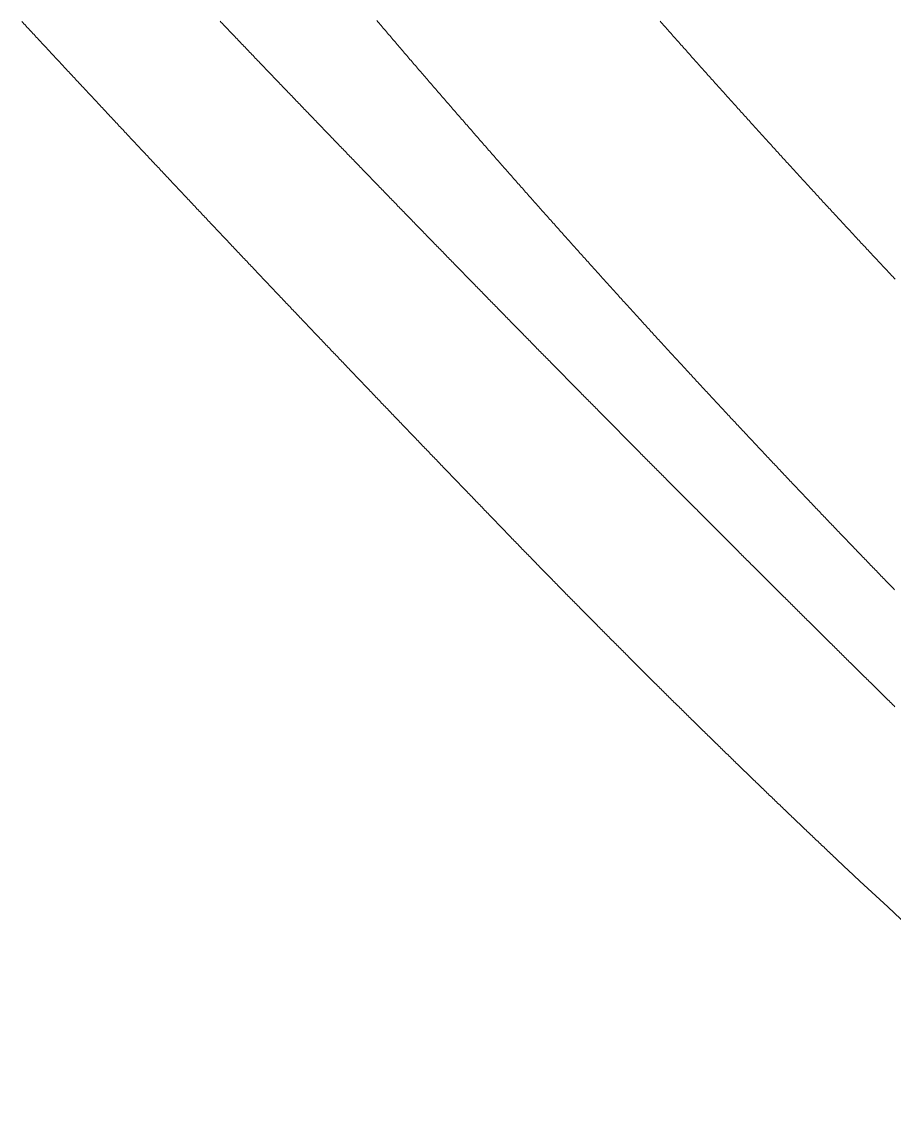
# Model space of a CAD drawing. Extents: x 174934 to 192674, y 648863 to 672607.
# Drawn here: x 180377.7 to 180430.8, y 660767.1 to 660833.1 of the extents above; entities that cross this region are included whole.
import ezdxf

# ---------------------------------------------------------------- set-up
doc = ezdxf.new("R2010")
doc.units = 0
doc.layers.add('pbitul', color=14, linetype='Continuous', lineweight=0)
doc.layers.add('pgesher', color=7, linetype='Continuous', lineweight=0)

msp = doc.modelspace()

# ---------------------------------------------------------------- linework, layer by layer
at = {"layer": 'pbitul', "flags": 128}
for points in [[(180443.247, 660767.095), (180430.382, 660779.285), (180428.691, 660780.844), (180428.618, 660780.913), (180428.545, 660780.981), (180428.472, 660781.05), (180428.4, 660781.118), (180428.327, 660781.187), (180428.254, 660781.256), (180428.181, 660781.324), (180428.108, 660781.393), (180428.036, 660781.461), (180427.963, 660781.53), (180427.89, 660781.599), (180427.818, 660781.667), (180427.745, 660781.736), (180427.672, 660781.805), (180427.599, 660781.873), (180427.527, 660781.942), (180427.454, 660782.011), (180427.381, 660782.079), (180427.309, 660782.148), (180427.236, 660782.217), (180427.164, 660782.286), (180427.091, 660782.354), (180427.018, 660782.423), (180426.946, 660782.492), (180426.873, 660782.561), (180426.801, 660782.63), (180426.728, 660782.698), (180426.656, 660782.767), (180426.583, 660782.836), (180426.511, 660782.905), (180426.438, 660782.974), (180426.366, 660783.043), (180426.293, 660783.112), (180426.221, 660783.18), (180426.148, 660783.249), (180426.076, 660783.318), (180426.003, 660783.387), (180425.931, 660783.456), (180425.858, 660783.525), (180425.786, 660783.594), (180425.714, 660783.663), (180425.641, 660783.732), (180425.569, 660783.801), (180425.496, 660783.87), (180425.424, 660783.939), (180425.352, 660784.008), (180425.279, 660784.077), (180425.207, 660784.146), (180425.135, 660784.215), (180425.062, 660784.284), (180424.99, 660784.353), (180424.918, 660784.423), (180424.846, 660784.492), (180424.773, 660784.561), (180424.701, 660784.63), (180424.629, 660784.699), (180424.557, 660784.768), (180424.484, 660784.837), (180424.412, 660784.907), (180424.34, 660784.976), (180424.268, 660785.045), (180424.196, 660785.114), (180424.123, 660785.183), (180424.051, 660785.253), (180423.979, 660785.322), (180423.907, 660785.391), (180423.835, 660785.46), (180423.763, 660785.53), (180423.691, 660785.599), (180423.619, 660785.668), (180423.547, 660785.738), (180423.474, 660785.807), (180423.402, 660785.876), (180423.33, 660785.946), (180423.258, 660786.015), (180423.186, 660786.084), (180423.114, 660786.154), (180423.042, 660786.223), (180422.97, 660786.293), (180422.898, 660786.362), (180422.826, 660786.432), (180422.754, 660786.501), (180422.683, 660786.57), (180422.611, 660786.64), (180422.539, 660786.709), (180422.467, 660786.779), (180422.395, 660786.848), (180422.323, 660786.918), (180422.251, 660786.987), (180422.179, 660787.057), (180422.107, 660787.126), (180422.036, 660787.196), (180421.964, 660787.266), (180421.892, 660787.335), (180421.82, 660787.405), (180421.748, 660787.474), (180421.676, 660787.544), (180421.605, 660787.614), (180421.533, 660787.683), (180421.461, 660787.753), (180421.389, 660787.823), (180421.318, 660787.892), (180421.246, 660787.962), (180421.174, 660788.032), (180421.103, 660788.101), (180421.031, 660788.171), (180420.959, 660788.241), (180420.887, 660788.31), (180420.816, 660788.38), (180420.744, 660788.45), (180420.673, 660788.52), (180420.601, 660788.59), (180420.529, 660788.659), (180420.458, 660788.729), (180420.386, 660788.799), (180420.314, 660788.869), (180420.243, 660788.939), (180420.171, 660789.008), (180420.1, 660789.078), (180420.028, 660789.148), (180419.957, 660789.218), (180419.885, 660789.288), (180419.814, 660789.358), (180419.742, 660789.428), (180419.671, 660789.498), (180419.599, 660789.568), (180419.528, 660789.638), (180419.456, 660789.708), (180419.385, 660789.778), (180419.313, 660789.848), (180419.242, 660789.918), (180419.171, 660789.988), (180419.099, 660790.058), (180419.028, 660790.128), (180418.956, 660790.198), (180418.885, 660790.268), (180418.814, 660790.338), (180418.742, 660790.408), (180418.671, 660790.478), (180418.6, 660790.548), (180418.528, 660790.618), (180418.457, 660790.688), (180418.386, 660790.758), (180418.315, 660790.829), (180418.243, 660790.899), (180418.172, 660790.969), (180418.101, 660791.039), (180418.03, 660791.109), (180417.958, 660791.179), (180417.887, 660791.25), (180417.816, 660791.32), (180417.745, 660791.39), (180417.674, 660791.46), (180417.602, 660791.531), (180417.531, 660791.601), (180417.46, 660791.671), (180417.389, 660791.741), (180417.318, 660791.812), (180417.247, 660791.882), (180417.176, 660791.952), (180417.105, 660792.023), (180417.034, 660792.093), (180416.962, 660792.163), (180416.891, 660792.234), (180416.82, 660792.304), (180416.749, 660792.374), (180416.678, 660792.445), (180416.607, 660792.515), (180416.536, 660792.586), (180416.465, 660792.656), (180416.394, 660792.727), (180416.323, 660792.797), (180416.252, 660792.867), (180416.181, 660792.938), (180416.111, 660793.008), (180416.04, 660793.079), (180415.969, 660793.149), (180415.898, 660793.22), (180415.827, 660793.291), (180415.756, 660793.361), (180415.685, 660793.432), (180415.614, 660793.502), (180415.543, 660793.573), (180415.473, 660793.643), (180415.402, 660793.714), (180415.331, 660793.785), (180415.26, 660793.855), (180415.189, 660793.926), (180415.119, 660793.996), (180415.048, 660794.067), (180414.977, 660794.138), (180414.906, 660794.208), (180414.836, 660794.279), (180414.765, 660794.35), (180414.694, 660794.421), (180414.624, 660794.491), (180414.553, 660794.562), (180414.482, 660794.633), (180414.411, 660794.703), (180414.341, 660794.774), (180414.27, 660794.845), (180414.2, 660794.916), (180414.129, 660794.987), (180414.058, 660795.057), (180413.988, 660795.128), (180413.917, 660795.199), (180413.847, 660795.27), (180413.776, 660795.341), (180413.705, 660795.412), (180413.635, 660795.483), (180413.564, 660795.553), (180413.494, 660795.624), (180413.423, 660795.695), (180413.353, 660795.766), (180413.282, 660795.837), (180413.212, 660795.908), (180413.141, 660795.979), (180413.071, 660796.05), (180413, 660796.121), (180412.93, 660796.192), (180412.86, 660796.263), (180412.789, 660796.334), (180412.719, 660796.405), (180412.648, 660796.476), (180412.578, 660796.547), (180412.508, 660796.618), (180412.437, 660796.689), (180412.367, 660796.76), (180412.297, 660796.831), (180412.226, 660796.902), (180412.156, 660796.973), (180412.086, 660797.045), (180412.015, 660797.116), (180411.945, 660797.187), (180411.875, 660797.258), (180411.805, 660797.329), (180411.734, 660797.4), (180411.664, 660797.472), (180411.594, 660797.543), (180411.524, 660797.614), (180411.454, 660797.685), (180411.383, 660797.756), (180411.313, 660797.828), (180411.243, 660797.899), (180411.173, 660797.97), (180411.103, 660798.041), (180411.033, 660798.113), (180410.962, 660798.184), (180410.892, 660798.255), (180410.822, 660798.327), (180410.752, 660798.398), (180410.682, 660798.469), (180410.612, 660798.541), (180410.542, 660798.612), (180410.472, 660798.683), (180410.402, 660798.755), (180410.332, 660798.826), (180410.262, 660798.898), (180410.192, 660798.969), (180410.122, 660799.04), (180410.052, 660799.112), (180409.982, 660799.183), (180409.912, 660799.255), (180409.842, 660799.326), (180409.772, 660799.398), (180409.702, 660799.469), (180409.632, 660799.541), (180409.562, 660799.612), (180409.493, 660799.684), (180409.423, 660799.755), (180409.353, 660799.827), (180409.283, 660799.898), (180409.213, 660799.97), (180409.143, 660800.042), (180409.073, 660800.113), (180409.004, 660800.185), (180408.934, 660800.256), (180408.864, 660800.328), (180408.794, 660800.4), (180408.725, 660800.471), (180408.655, 660800.543), (180408.585, 660800.615), (180408.515, 660800.686), (180408.446, 660800.758), (180408.376, 660800.83), (180408.306, 660800.901), (180408.237, 660800.973), (180408.167, 660801.045), (180408.097, 660801.117), (180408.028, 660801.188), (180407.958, 660801.26), (180407.888, 660801.332), (180407.819, 660801.404), (180407.749, 660801.476), (180407.679, 660801.547), (180407.61, 660801.619), (180407.54, 660801.691), (180407.471, 660801.763), (180407.401, 660801.835), (180407.332, 660801.907), (180407.262, 660801.978), (180407.193, 660802.05), (180407.123, 660802.122), (180407.054, 660802.194), (180406.984, 660802.266), (180406.915, 660802.338), (180406.845, 660802.41), (180406.776, 660802.482), (180406.706, 660802.554), (180406.637, 660802.626), (180406.568, 660802.698), (180406.498, 660802.77), (180406.429, 660802.842), (180406.359, 660802.914), (180406.29, 660802.986), (180406.221, 660803.058), (180406.151, 660803.13), (180406.082, 660803.202), (180406.013, 660803.274), (180405.943, 660803.346), (180405.874, 660803.418), (180405.805, 660803.49), (180405.735, 660803.563), (180405.717, 660803.582), (180405.717, 660803.582), (180405.647, 660803.654), (180405.578, 660803.726), (180405.508, 660803.798), (180405.439, 660803.87), (180405.369, 660803.942), (180405.3, 660804.014), (180405.23, 660804.086), (180405.161, 660804.158), (180405.091, 660804.23), (180405.022, 660804.302), (180404.952, 660804.374), (180404.883, 660804.445), (180404.814, 660804.517), (180404.744, 660804.589), (180404.675, 660804.661), (180404.605, 660804.733), (180404.536, 660804.805), (180404.466, 660804.877), (180404.397, 660804.949), (180404.328, 660805.021), (180404.258, 660805.093), (180404.189, 660805.165), (180404.119, 660805.237), (180404.05, 660805.309), (180403.981, 660805.381), (180403.911, 660805.453), (180403.842, 660805.525), (180403.772, 660805.597), (180403.703, 660805.669), (180403.634, 660805.741), (180403.564, 660805.813), (180403.495, 660805.885), (180403.426, 660805.957), (180403.356, 660806.029), (180403.287, 660806.101), (180403.218, 660806.174), (180403.148, 660806.246), (180403.079, 660806.318), (180403.009, 660806.39), (180402.94, 660806.462), (180402.871, 660806.534), (180402.801, 660806.606), (180402.732, 660806.678), (180402.663, 660806.75), (180402.594, 660806.822), (180402.524, 660806.894), (180402.455, 660806.966), (180402.386, 660807.038), (180402.316, 660807.11), (180402.247, 660807.182), (180402.178, 660807.255), (180402.108, 660807.327), (180402.039, 660807.399), (180401.97, 660807.471), (180401.9, 660807.543), (180401.831, 660807.615), (180401.762, 660807.687), (180401.693, 660807.759), (180401.623, 660807.831), (180401.554, 660807.904), (180401.485, 660807.976), (180401.416, 660808.048), (180401.346, 660808.12), (180401.277, 660808.192), (180401.208, 660808.264), (180401.139, 660808.336), (180401.069, 660808.408), (180401, 660808.481), (180400.931, 660808.553), (180400.862, 660808.625), (180400.792, 660808.697), (180400.723, 660808.769), (180400.654, 660808.841), (180400.585, 660808.914), (180400.515, 660808.986), (180400.446, 660809.058), (180400.377, 660809.13), (180400.308, 660809.202), (180400.239, 660809.274), (180400.169, 660809.347), (180400.1, 660809.419), (180400.031, 660809.491), (180399.962, 660809.563), (180399.893, 660809.635), (180399.823, 660809.708), (180399.754, 660809.78), (180399.685, 660809.852), (180399.616, 660809.924), (180399.547, 660809.997), (180399.478, 660810.069), (180399.408, 660810.141), (180399.339, 660810.213), (180399.27, 660810.285), (180399.201, 660810.358), (180399.132, 660810.43), (180399.063, 660810.502), (180398.994, 660810.574), (180398.924, 660810.647), (180398.855, 660810.719), (180398.786, 660810.791), (180398.717, 660810.863), (180398.648, 660810.936), (180398.579, 660811.008), (180398.51, 660811.08), (180398.441, 660811.152), (180398.371, 660811.225), (180398.302, 660811.297), (180398.233, 660811.369), (180398.164, 660811.442), (180398.095, 660811.514), (180398.026, 660811.586), (180397.957, 660811.658), (180397.888, 660811.731), (180397.819, 660811.803), (180397.75, 660811.875), (180397.681, 660811.948), (180397.611, 660812.02), (180397.542, 660812.092), (180397.473, 660812.165), (180397.404, 660812.237), (180397.335, 660812.309), (180397.266, 660812.382), (180397.197, 660812.454), (180397.128, 660812.526), (180397.059, 660812.599), (180396.99, 660812.671), (180396.921, 660812.743), (180396.852, 660812.816), (180396.783, 660812.888), (180396.714, 660812.96), (180396.645, 660813.033), (180396.576, 660813.105), (180396.507, 660813.178), (180396.438, 660813.25), (180396.369, 660813.322), (180396.3, 660813.395), (180396.231, 660813.467), (180396.162, 660813.539), (180396.093, 660813.612), (180396.024, 660813.684), (180395.955, 660813.757), (180395.886, 660813.829), (180395.817, 660813.901), (180395.748, 660813.974), (180395.679, 660814.046), (180395.61, 660814.119), (180395.541, 660814.191), (180395.472, 660814.263), (180395.403, 660814.336), (180395.334, 660814.408), (180395.265, 660814.481), (180395.196, 660814.553), (180395.127, 660814.626), (180395.058, 660814.698), (180394.989, 660814.77), (180394.921, 660814.843), (180394.852, 660814.915), (180394.783, 660814.988), (180394.714, 660815.06), (180394.645, 660815.133), (180394.576, 660815.205), (180394.507, 660815.278), (180394.438, 660815.35), (180394.369, 660815.423), (180394.3, 660815.495), (180394.231, 660815.568), (180394.162, 660815.64), (180394.094, 660815.713), (180394.025, 660815.785), (180393.956, 660815.858), (180393.887, 660815.93), (180393.818, 660816.003), (180393.749, 660816.075), (180393.68, 660816.148), (180393.611, 660816.22), (180393.543, 660816.293), (180393.474, 660816.365), (180393.405, 660816.438), (180393.336, 660816.51), (180393.267, 660816.583), (180393.198, 660816.655), (180393.13, 660816.728), (180393.061, 660816.8), (180392.992, 660816.873), (180392.923, 660816.945), (180392.854, 660817.018), (180392.785, 660817.09), (180392.717, 660817.163), (180392.648, 660817.236), (180392.579, 660817.308), (180392.51, 660817.381), (180392.441, 660817.453), (180392.373, 660817.526), (180392.304, 660817.598), (180392.235, 660817.671), (180392.166, 660817.744), (180392.097, 660817.816), (180392.029, 660817.889), (180391.96, 660817.961), (180391.891, 660818.034), (180391.822, 660818.107), (180391.753, 660818.179), (180391.685, 660818.252), (180391.616, 660818.324), (180391.547, 660818.397), (180391.478, 660818.47), (180391.41, 660818.542), (180391.341, 660818.615), (180391.272, 660818.687), (180391.203, 660818.76), (180391.135, 660818.833), (180391.066, 660818.905), (180390.997, 660818.978), (180390.929, 660819.051), (180390.86, 660819.123), (180390.791, 660819.196), (180390.722, 660819.269), (180390.654, 660819.341), (180390.585, 660819.414), (180390.516, 660819.486), (180390.448, 660819.559), (180390.379, 660819.632), (180390.31, 660819.705), (180390.241, 660819.777), (180390.173, 660819.85), (180390.104, 660819.923), (180390.035, 660819.995), (180389.967, 660820.068), (180389.898, 660820.141), (180389.829, 660820.213), (180389.761, 660820.286), (180389.692, 660820.359), (180389.623, 660820.431), (180389.555, 660820.504), (180389.486, 660820.577), (180389.417, 660820.65), (180389.349, 660820.722), (180389.28, 660820.795), (180389.212, 660820.868), (180389.143, 660820.94), (180389.074, 660821.013), (180389.006, 660821.086), (180388.937, 660821.159), (180388.868, 660821.231), (180388.8, 660821.304), (180388.731, 660821.377), (180388.663, 660821.45), (180388.594, 660821.522), (180388.525, 660821.595), (180388.457, 660821.668), (180388.388, 660821.741), (180388.32, 660821.813), (180388.251, 660821.886), (180388.182, 660821.959), (180388.114, 660822.032), (180388.045, 660822.105), (180387.977, 660822.177), (180387.908, 660822.25), (180387.84, 660822.323), (180387.771, 660822.396), (180387.702, 660822.469), (180387.634, 660822.541), (180387.565, 660822.614), (180387.497, 660822.687), (180387.428, 660822.76), (180387.36, 660822.833), (180387.291, 660822.905), (180387.223, 660822.978), (180387.154, 660823.051), (180387.086, 660823.124), (180387.017, 660823.197), (180386.949, 660823.27), (180386.88, 660823.342), (180386.812, 660823.415), (180386.743, 660823.488), (180386.675, 660823.561), (180386.606, 660823.634), (180386.538, 660823.707), (180386.469, 660823.779), (180386.401, 660823.852), (180386.332, 660823.925), (180386.264, 660823.998), (180386.195, 660824.071), (180386.127, 660824.144), (180386.058, 660824.217), (180385.99, 660824.29), (180385.921, 660824.362), (180385.853, 660824.435), (180385.784, 660824.508), (180385.716, 660824.581), (180385.647, 660824.654), (180385.579, 660824.727), (180385.51, 660824.8), (180385.442, 660824.873), (180385.374, 660824.946), (180385.305, 660825.019), (180385.237, 660825.092), (180385.168, 660825.164), (180385.1, 660825.237), (180385.031, 660825.31), (180384.963, 660825.383), (180384.895, 660825.456), (180384.826, 660825.529), (180384.758, 660825.602), (180384.689, 660825.675), (180384.621, 660825.748), (180384.553, 660825.821), (180384.484, 660825.894), (180384.416, 660825.967), (180384.347, 660826.04), (180384.279, 660826.113), (180384.211, 660826.186), (180384.142, 660826.259), (180384.074, 660826.332), (180384.006, 660826.405), (180383.937, 660826.478), (180383.869, 660826.551), (180383.801, 660826.624), (180383.732, 660826.697), (180383.664, 660826.77), (180383.595, 660826.843), (180383.527, 660826.916), (180383.459, 660826.989), (180383.39, 660827.062), (180383.322, 660827.135), (180383.254, 660827.208), (180383.185, 660827.281), (180383.117, 660827.354), (180383.049, 660827.427), (180382.981, 660827.5), (180382.912, 660827.573), (180382.844, 660827.646), (180382.776, 660827.719), (180382.707, 660827.792), (180382.639, 660827.865), (180382.571, 660827.938), (180382.502, 660828.011), (180382.434, 660828.084), (180382.366, 660828.157), (180382.298, 660828.23), (180382.229, 660828.303), (180382.161, 660828.376), (180382.093, 660828.449), (180382.025, 660828.523), (180381.956, 660828.596), (180381.888, 660828.669), (180381.82, 660828.742), (180381.752, 660828.815), (180381.683, 660828.888), (180381.615, 660828.961), (180381.547, 660829.034), (180381.479, 660829.107), (180381.41, 660829.18), (180381.342, 660829.253), (180381.274, 660829.327), (180381.206, 660829.4), (180381.137, 660829.473), (180381.069, 660829.546), (180381.001, 660829.619), (180380.933, 660829.692), (180380.865, 660829.765), (180380.796, 660829.838), (180380.728, 660829.912), (180380.66, 660829.985), (180380.592, 660830.058), (180380.524, 660830.131), (180380.455, 660830.204), (180380.387, 660830.277), (180380.319, 660830.351), (180380.251, 660830.424), (180380.183, 660830.497), (180380.115, 660830.57), (180380.046, 660830.643), (180379.978, 660830.716), (180379.91, 660830.79), (180379.842, 660830.863), (180379.774, 660830.936), (180379.706, 660831.009), (180379.638, 660831.082), (180379.569, 660831.156), (180379.501, 660831.229), (180379.433, 660831.302), (180379.365, 660831.375), (180379.297, 660831.448), (180379.229, 660831.522), (180379.161, 660831.595), (180379.093, 660831.668), (180379.025, 660831.741), (180378.956, 660831.814), (180378.888, 660831.888), (180378.82, 660831.961), (180378.752, 660832.034), (180378.684, 660832.107), (180378.616, 660832.181), (180378.548, 660832.254), (180378.48, 660832.327), (180378.412, 660832.4), (180378.344, 660832.474), (180378.276, 660832.547), (180378.208, 660832.62), (180378.139, 660832.693), (180378.071, 660832.767), (180378.003, 660832.84), (180377.935, 660832.913), (180377.867, 660832.987), (180377.799, 660833.06), (180377.731, 660833.133)], [(180389.791, 660833.146), (180389.86, 660833.074), (180389.929, 660833.001), (180389.998, 660832.929), (180390.067, 660832.857), (180390.136, 660832.784), (180390.205, 660832.712), (180390.274, 660832.64), (180390.343, 660832.567), (180390.412, 660832.495), (180390.481, 660832.423), (180390.55, 660832.351), (180390.619, 660832.278), (180390.688, 660832.206), (180390.757, 660832.134), (180390.827, 660832.061), (180390.896, 660831.989), (180390.965, 660831.917), (180391.034, 660831.845), (180391.103, 660831.772), (180391.172, 660831.7), (180391.241, 660831.628), (180391.31, 660831.555), (180391.38, 660831.483), (180391.449, 660831.411), (180391.518, 660831.339), (180391.587, 660831.266), (180391.656, 660831.194), (180391.725, 660831.122), (180391.794, 660831.05), (180391.864, 660830.977), (180391.933, 660830.905), (180392.002, 660830.833), (180392.071, 660830.761), (180392.14, 660830.689), (180392.209, 660830.616), (180392.279, 660830.544), (180392.348, 660830.472), (180392.417, 660830.4), (180392.486, 660830.328), (180392.555, 660830.255), (180392.624, 660830.183), (180392.694, 660830.111), (180392.763, 660830.039), (180392.832, 660829.967), (180392.901, 660829.894), (180392.971, 660829.822), (180393.04, 660829.75), (180393.109, 660829.678), (180393.178, 660829.606), (180393.247, 660829.534), (180393.317, 660829.461), (180393.386, 660829.389), (180393.455, 660829.317), (180393.524, 660829.245), (180393.594, 660829.173), (180393.663, 660829.101), (180393.732, 660829.029), (180393.801, 660828.956), (180393.871, 660828.884), (180393.94, 660828.812), (180394.009, 660828.74), (180394.078, 660828.668), (180394.148, 660828.596), (180394.217, 660828.524), (180394.286, 660828.452), (180394.356, 660828.38), (180394.425, 660828.307), (180394.494, 660828.235), (180394.564, 660828.163), (180394.633, 660828.091), (180394.702, 660828.019), (180394.771, 660827.947), (180394.841, 660827.875), (180394.91, 660827.803), (180394.979, 660827.731), (180395.049, 660827.659), (180395.118, 660827.587), (180395.187, 660827.515), (180395.257, 660827.443), (180395.326, 660827.37), (180395.395, 660827.298), (180395.465, 660827.226), (180395.534, 660827.154), (180395.604, 660827.082), (180395.673, 660827.01), (180395.742, 660826.938), (180395.812, 660826.866), (180395.881, 660826.794), (180395.95, 660826.722), (180396.02, 660826.65), (180396.089, 660826.578), (180396.159, 660826.506), (180396.228, 660826.434), (180396.297, 660826.362), (180396.367, 660826.29), (180396.436, 660826.218), (180396.506, 660826.146), (180396.575, 660826.074), (180396.644, 660826.002), (180396.714, 660825.93), (180396.783, 660825.858), (180396.853, 660825.786), (180396.922, 660825.714), (180396.991, 660825.642), (180397.061, 660825.57), (180397.13, 660825.498), (180397.2, 660825.426), (180397.269, 660825.355), (180397.339, 660825.283), (180397.408, 660825.211), (180397.478, 660825.139), (180397.547, 660825.067), (180397.617, 660824.995), (180397.686, 660824.923), (180397.756, 660824.851), (180397.825, 660824.779), (180397.894, 660824.707), (180397.964, 660824.635), (180398.033, 660824.563), (180398.103, 660824.491), (180398.172, 660824.419), (180398.242, 660824.348), (180398.311, 660824.276), (180398.381, 660824.204), (180398.45, 660824.132), (180398.52, 660824.06), (180398.59, 660823.988), (180398.659, 660823.916), (180398.729, 660823.844), (180398.798, 660823.773), (180398.868, 660823.701), (180398.937, 660823.629), (180399.007, 660823.557), (180399.076, 660823.485), (180399.146, 660823.413), (180399.215, 660823.341), (180399.285, 660823.27), (180399.355, 660823.198), (180399.424, 660823.126), (180399.494, 660823.054), (180399.563, 660822.982), (180399.633, 660822.91), (180399.702, 660822.839), (180399.772, 660822.767), (180399.842, 660822.695), (180399.911, 660822.623), (180399.981, 660822.551), (180400.05, 660822.48), (180400.12, 660822.408), (180400.19, 660822.336), (180400.259, 660822.264), (180400.329, 660822.192), (180400.398, 660822.121), (180400.468, 660822.049), (180400.538, 660821.977), (180400.607, 660821.905), (180400.677, 660821.833), (180400.747, 660821.762), (180400.816, 660821.69), (180400.886, 660821.618), (180400.955, 660821.546), (180401.025, 660821.475), (180401.095, 660821.403), (180401.164, 660821.331), (180401.234, 660821.259), (180401.304, 660821.188), (180401.373, 660821.116), (180401.443, 660821.044), (180401.513, 660820.972), (180401.583, 660820.901), (180401.652, 660820.829), (180401.722, 660820.757), (180401.792, 660820.686), (180401.861, 660820.614), (180401.931, 660820.542), (180402.001, 660820.47), (180402.07, 660820.399), (180402.14, 660820.327), (180402.21, 660820.255), (180402.28, 660820.184), (180402.349, 660820.112), (180402.419, 660820.04), (180402.489, 660819.969), (180402.558, 660819.897), (180402.628, 660819.825), (180402.698, 660819.754), (180402.768, 660819.682), (180402.837, 660819.61), (180402.907, 660819.539), (180402.977, 660819.467), (180403.047, 660819.395), (180403.116, 660819.324), (180403.186, 660819.252), (180403.256, 660819.18), (180403.326, 660819.109), (180403.396, 660819.037), (180403.465, 660818.966), (180403.535, 660818.894), (180403.605, 660818.822), (180403.675, 660818.751), (180403.745, 660818.679), (180403.814, 660818.608), (180403.884, 660818.536), (180403.954, 660818.464), (180404.024, 660818.393), (180404.094, 660818.321), (180404.163, 660818.25), (180404.233, 660818.178), (180404.303, 660818.106), (180404.373, 660818.035), (180404.443, 660817.963), (180404.513, 660817.892), (180404.582, 660817.82), (180404.652, 660817.749), (180404.722, 660817.677), (180404.792, 660817.605), (180404.862, 660817.534), (180404.932, 660817.462), (180405.002, 660817.391), (180405.071, 660817.319), (180405.141, 660817.248), (180405.211, 660817.176), (180405.281, 660817.105), (180405.351, 660817.033), (180405.421, 660816.962), (180405.491, 660816.89), (180405.561, 660816.819), (180405.631, 660816.747), (180405.7, 660816.676), (180405.77, 660816.604), (180405.84, 660816.533), (180405.91, 660816.461), (180405.98, 660816.39), (180406.05, 660816.318), (180406.12, 660816.247), (180406.19, 660816.175), (180406.26, 660816.104), (180406.33, 660816.032), (180406.4, 660815.961), (180406.47, 660815.889), (180406.54, 660815.818), (180406.61, 660815.746), (180406.68, 660815.675), (180406.749, 660815.603), (180406.819, 660815.532), (180406.889, 660815.46), (180406.959, 660815.389), (180407.029, 660815.318), (180407.099, 660815.246), (180407.169, 660815.175), (180407.239, 660815.103), (180407.309, 660815.032), (180407.379, 660814.96), (180407.449, 660814.889), (180407.519, 660814.818), (180407.589, 660814.746), (180407.659, 660814.675), (180407.729, 660814.603), (180407.799, 660814.532), (180407.869, 660814.461), (180407.939, 660814.389), (180408.009, 660814.318), (180408.079, 660814.246), (180408.149, 660814.175), (180408.22, 660814.104), (180408.29, 660814.032), (180408.36, 660813.961), (180408.43, 660813.89), (180408.5, 660813.818), (180408.57, 660813.747), (180408.64, 660813.676), (180408.71, 660813.604), (180408.78, 660813.533), (180408.85, 660813.461), (180408.92, 660813.39), (180408.99, 660813.319), (180409.06, 660813.247), (180409.13, 660813.176), (180409.2, 660813.105), (180409.271, 660813.034), (180409.341, 660812.962), (180409.411, 660812.891), (180409.481, 660812.82), (180409.551, 660812.748), (180409.621, 660812.677), (180409.691, 660812.606), (180409.761, 660812.534), (180409.831, 660812.463), (180409.902, 660812.392), (180409.972, 660812.32), (180410.042, 660812.249), (180410.112, 660812.178), (180410.182, 660812.107), (180410.252, 660812.035), (180410.322, 660811.964), (180410.393, 660811.893), (180410.463, 660811.822), (180410.533, 660811.75), (180410.603, 660811.679), (180410.673, 660811.608), (180410.743, 660811.537), (180410.814, 660811.465), (180410.884, 660811.394), (180410.954, 660811.323), (180411.024, 660811.252), (180411.094, 660811.18), (180411.165, 660811.109), (180411.235, 660811.038), (180411.305, 660810.967), (180411.375, 660810.896), (180411.445, 660810.824), (180411.516, 660810.753), (180411.586, 660810.682), (180411.656, 660810.611), (180411.726, 660810.54), (180411.796, 660810.468), (180411.867, 660810.397), (180411.937, 660810.326), (180412.007, 660810.255), (180412.077, 660810.184), (180412.148, 660810.113), (180412.218, 660810.041), (180412.288, 660809.97), (180412.358, 660809.899), (180412.429, 660809.828), (180412.499, 660809.757), (180412.569, 660809.686), (180412.64, 660809.614), (180412.71, 660809.543), (180412.78, 660809.472), (180412.85, 660809.401), (180412.921, 660809.33), (180412.991, 660809.259), (180413.061, 660809.188), (180413.132, 660809.117), (180413.202, 660809.045), (180413.272, 660808.974), (180413.342, 660808.903), (180413.413, 660808.832), (180413.483, 660808.761), (180413.553, 660808.69), (180413.624, 660808.619), (180413.694, 660808.548), (180413.764, 660808.477), (180413.835, 660808.406), (180413.905, 660808.334), (180413.975, 660808.263), (180414.046, 660808.192), (180414.116, 660808.121), (180414.186, 660808.05), (180414.257, 660807.979), (180414.327, 660807.908), (180414.398, 660807.837), (180414.468, 660807.766), (180414.538, 660807.695), (180414.609, 660807.624), (180414.679, 660807.553), (180414.749, 660807.482), (180414.82, 660807.411), (180414.89, 660807.34), (180414.961, 660807.269), (180415.031, 660807.198), (180415.101, 660807.127), (180415.172, 660807.056), (180415.242, 660806.985), (180415.313, 660806.914), (180415.383, 660806.843), (180415.454, 660806.772), (180415.524, 660806.701), (180415.594, 660806.63), (180415.665, 660806.559), (180415.735, 660806.488), (180415.806, 660806.417), (180415.876, 660806.346), (180415.947, 660806.275), (180416.017, 660806.204), (180416.088, 660806.133), (180416.158, 660806.062), (180416.228, 660805.991), (180416.299, 660805.92), (180416.369, 660805.849), (180416.44, 660805.778), (180416.51, 660805.707), (180416.581, 660805.636), (180416.651, 660805.565), (180416.722, 660805.494), (180416.792, 660805.423), (180416.863, 660805.353), (180416.933, 660805.282), (180417.004, 660805.211), (180417.074, 660805.14), (180417.145, 660805.069), (180417.215, 660804.998), (180417.286, 660804.927), (180417.356, 660804.856), (180417.427, 660804.785), (180417.497, 660804.714), (180417.568, 660804.644), (180417.639, 660804.573), (180417.709, 660804.502), (180417.78, 660804.431), (180417.85, 660804.36), (180417.921, 660804.289), (180417.991, 660804.218), (180418.062, 660804.147), (180418.132, 660804.077), (180418.203, 660804.006), (180418.274, 660803.935), (180418.344, 660803.864), (180418.415, 660803.793), (180418.485, 660803.722), (180418.556, 660803.651), (180418.626, 660803.581), (180418.697, 660803.51), (180418.768, 660803.439), (180418.838, 660803.368), (180418.909, 660803.297), (180418.979, 660803.227), (180419.05, 660803.156), (180419.121, 660803.085), (180419.191, 660803.014), (180419.262, 660802.943), (180419.333, 660802.873), (180419.403, 660802.802), (180419.474, 660802.731), (180419.544, 660802.66), (180419.615, 660802.589), (180419.686, 660802.519), (180419.756, 660802.448), (180419.827, 660802.377), (180419.898, 660802.306), (180419.968, 660802.236), (180420.039, 660802.165), (180420.11, 660802.094), (180420.18, 660802.023), (180420.251, 660801.953), (180420.322, 660801.882), (180420.392, 660801.811), (180420.463, 660801.74), (180420.534, 660801.67), (180420.604, 660801.599), (180420.675, 660801.528), (180420.746, 660801.457), (180420.817, 660801.387), (180420.887, 660801.316), (180420.958, 660801.245), (180421.029, 660801.175), (180421.099, 660801.104), (180421.17, 660801.033), (180421.241, 660800.963), (180421.312, 660800.892), (180421.382, 660800.821), (180421.453, 660800.75), (180421.524, 660800.68), (180421.595, 660800.609), (180421.665, 660800.538), (180421.736, 660800.468), (180421.807, 660800.397), (180421.878, 660800.326), (180421.948, 660800.256), (180422.019, 660800.185), (180422.09, 660800.114), (180422.161, 660800.044), (180422.231, 660799.973), (180422.302, 660799.903), (180422.373, 660799.832), (180422.444, 660799.761), (180422.515, 660799.691), (180422.585, 660799.62), (180422.656, 660799.549), (180422.727, 660799.479), (180422.798, 660799.408), (180422.869, 660799.338), (180422.939, 660799.267), (180423.01, 660799.196), (180423.081, 660799.126), (180423.152, 660799.055), (180423.223, 660798.985), (180423.294, 660798.914), (180423.364, 660798.843), (180423.435, 660798.773), (180423.506, 660798.702), (180423.577, 660798.632), (180423.648, 660798.561), (180423.719, 660798.491), (180423.79, 660798.42), (180423.86, 660798.349), (180423.931, 660798.279), (180424.002, 660798.208), (180424.073, 660798.138), (180424.144, 660798.067), (180424.215, 660797.997), (180424.286, 660797.926), (180424.357, 660797.856), (180424.427, 660797.785), (180424.498, 660797.715), (180424.569, 660797.644), (180424.64, 660797.574), (180424.711, 660797.503), (180424.782, 660797.433), (180424.853, 660797.362), (180424.924, 660797.292), (180424.995, 660797.221), (180425.066, 660797.151), (180425.137, 660797.08), (180425.208, 660797.01), (180425.279, 660796.939), (180425.349, 660796.869), (180425.42, 660796.798), (180425.491, 660796.728), (180425.562, 660796.657), (180425.633, 660796.587), (180425.704, 660796.516), (180425.775, 660796.446), (180425.846, 660796.375), (180425.917, 660796.305), (180425.988, 660796.235), (180426.059, 660796.164), (180426.13, 660796.094), (180426.201, 660796.023), (180426.272, 660795.953), (180426.343, 660795.882), (180426.414, 660795.812), (180426.485, 660795.742), (180426.556, 660795.671), (180426.627, 660795.601), (180426.698, 660795.53), (180426.769, 660795.46), (180426.84, 660795.389), (180426.911, 660795.319), (180426.982, 660795.249), (180427.053, 660795.178), (180427.124, 660795.108), (180427.195, 660795.038), (180427.266, 660794.967), (180427.337, 660794.897), (180427.408, 660794.826), (180427.479, 660794.756), (180427.551, 660794.686), (180427.622, 660794.615), (180427.693, 660794.545), (180427.764, 660794.475), (180427.835, 660794.404), (180427.906, 660794.334), (180427.977, 660794.264), (180428.048, 660794.193), (180428.119, 660794.123), (180428.19, 660794.053), (180428.261, 660793.982), (180428.332, 660793.912), (180428.403, 660793.842), (180428.475, 660793.771), (180428.546, 660793.701), (180428.617, 660793.631), (180428.688, 660793.56), (180428.759, 660793.49), (180428.83, 660793.42), (180428.901, 660793.349), (180428.972, 660793.279), (180429.044, 660793.209), (180429.115, 660793.139), (180429.186, 660793.068), (180429.257, 660792.998), (180429.328, 660792.928), (180429.399, 660792.858), (180429.47, 660792.787), (180429.542, 660792.717), (180429.613, 660792.647), (180429.684, 660792.577), (180429.755, 660792.506), (180429.826, 660792.436), (180429.897, 660792.366), (180429.969, 660792.296), (180430.04, 660792.225), (180430.111, 660792.155), (180430.182, 660792.085), (180430.253, 660792.015), (180430.325, 660791.944), (180430.396, 660791.874), (180430.467, 660791.804), (180430.538, 660791.734), (180430.609, 660791.664), (180430.681, 660791.593), (180430.752, 660791.523), (180430.823, 660791.453)]]:
    msp.add_lwpolyline(points, dxfattribs=at)
at = {"layer": 'pgesher', "flags": 128}
for points in [[(180399.325, 660833.18), (180399.39, 660833.104), (180399.454, 660833.028), (180399.519, 660832.952), (180399.584, 660832.876), (180399.649, 660832.8), (180399.714, 660832.724), (180399.779, 660832.647), (180399.843, 660832.571), (180399.908, 660832.495), (180399.973, 660832.419), (180400.038, 660832.343), (180400.103, 660832.267), (180400.168, 660832.191), (180400.233, 660832.115), (180400.298, 660832.039), (180400.363, 660831.963), (180400.428, 660831.887), (180400.493, 660831.811), (180400.558, 660831.735), (180400.623, 660831.659), (180400.688, 660831.583), (180400.753, 660831.507), (180400.818, 660831.431), (180400.883, 660831.355), (180400.948, 660831.279), (180401.013, 660831.203), (180401.078, 660831.127), (180401.143, 660831.051), (180401.208, 660830.975), (180401.273, 660830.899), (180401.338, 660830.823), (180401.403, 660830.747), (180401.469, 660830.672), (180401.534, 660830.596), (180401.599, 660830.52), (180401.664, 660830.444), (180401.729, 660830.368), (180401.794, 660830.292), (180401.86, 660830.216), (180401.925, 660830.141), (180401.99, 660830.065), (180402.055, 660829.989), (180402.121, 660829.913), (180402.186, 660829.837), (180402.251, 660829.762), (180402.316, 660829.686), (180402.382, 660829.61), (180402.447, 660829.534), (180402.512, 660829.459), (180402.578, 660829.383), (180402.643, 660829.307), (180402.708, 660829.232), (180402.774, 660829.156), (180402.839, 660829.08), (180402.904, 660829.005), (180402.97, 660828.929), (180403.035, 660828.853), (180403.1, 660828.778), (180403.166, 660828.702), (180403.231, 660828.626), (180403.297, 660828.551), (180403.362, 660828.475), (180403.428, 660828.4), (180403.493, 660828.324), (180403.559, 660828.248), (180403.624, 660828.173), (180403.69, 660828.097), (180403.755, 660828.022), (180403.821, 660827.946), (180403.886, 660827.871), (180403.952, 660827.795), (180404.017, 660827.72), (180404.083, 660827.644), (180404.148, 660827.569), (180404.214, 660827.493), (180404.28, 660827.418), (180404.345, 660827.342), (180404.411, 660827.267), (180404.476, 660827.191), (180404.542, 660827.116), (180404.608, 660827.04), (180404.673, 660826.965), (180404.739, 660826.889), (180404.805, 660826.814), (180404.87, 660826.739), (180404.936, 660826.663), (180405.002, 660826.588), (180405.068, 660826.513), (180405.133, 660826.437), (180405.199, 660826.362), (180405.265, 660826.286), (180405.331, 660826.211), (180405.396, 660826.136), (180405.462, 660826.061), (180405.528, 660825.985), (180405.594, 660825.91), (180405.66, 660825.835), (180405.725, 660825.759), (180405.791, 660825.684), (180405.857, 660825.609), (180405.923, 660825.534), (180405.989, 660825.458), (180406.055, 660825.383), (180406.121, 660825.308), (180406.187, 660825.233), (180406.252, 660825.158), (180406.318, 660825.082), (180406.384, 660825.007), (180406.45, 660824.932), (180406.516, 660824.857), (180406.582, 660824.782), (180406.648, 660824.707), (180406.714, 660824.631), (180406.78, 660824.556), (180406.846, 660824.481), (180406.912, 660824.406), (180406.978, 660824.331), (180407.044, 660824.256), (180407.11, 660824.181), (180407.176, 660824.106), (180407.242, 660824.031), (180407.309, 660823.956), (180407.375, 660823.881), (180407.441, 660823.806), (180407.507, 660823.731), (180407.573, 660823.656), (180407.639, 660823.581), (180407.705, 660823.506), (180407.771, 660823.431), (180407.838, 660823.356), (180407.904, 660823.281), (180407.97, 660823.206), (180408.036, 660823.131), (180408.102, 660823.056), (180408.169, 660822.981), (180408.235, 660822.906), (180408.301, 660822.831), (180408.367, 660822.756), (180408.434, 660822.681), (180408.5, 660822.606), (180408.566, 660822.531), (180408.633, 660822.457), (180408.699, 660822.382), (180408.765, 660822.307), (180408.832, 660822.232), (180408.898, 660822.157), (180408.964, 660822.082), (180409.031, 660822.008), (180409.097, 660821.933), (180409.163, 660821.858), (180409.23, 660821.783), (180409.296, 660821.709), (180409.363, 660821.634), (180409.429, 660821.559), (180409.495, 660821.484), (180409.562, 660821.41), (180409.628, 660821.335), (180409.695, 660821.26), (180409.761, 660821.185), (180409.828, 660821.111), (180409.894, 660821.036), (180409.961, 660820.961), (180410.027, 660820.887), (180410.094, 660820.812), (180410.16, 660820.737), (180410.227, 660820.663), (180410.294, 660820.588), (180410.36, 660820.514), (180410.427, 660820.439), (180410.493, 660820.364), (180410.56, 660820.29), (180410.627, 660820.215), (180410.693, 660820.141), (180410.76, 660820.066), (180410.827, 660819.992), (180410.893, 660819.917), (180410.96, 660819.842), (180411.027, 660819.768), (180411.093, 660819.693), (180411.16, 660819.619), (180411.227, 660819.544), (180411.293, 660819.47), (180411.36, 660819.395), (180411.427, 660819.321), (180411.494, 660819.247), (180411.56, 660819.172), (180411.627, 660819.098), (180411.694, 660819.023), (180411.761, 660818.949), (180411.828, 660818.874), (180411.894, 660818.8), (180411.961, 660818.726), (180412.028, 660818.651), (180412.095, 660818.577), (180412.162, 660818.503), (180412.229, 660818.428), (180412.296, 660818.354), (180412.362, 660818.28), (180412.429, 660818.205), (180412.496, 660818.131), (180412.563, 660818.057), (180412.63, 660817.982), (180412.697, 660817.908), (180412.764, 660817.834), (180412.831, 660817.759), (180412.898, 660817.685), (180412.965, 660817.611), (180413.032, 660817.537), (180413.099, 660817.463), (180413.166, 660817.388), (180413.233, 660817.314), (180413.3, 660817.24), (180413.367, 660817.166), (180413.434, 660817.092), (180413.501, 660817.017), (180413.568, 660816.943), (180413.635, 660816.869), (180413.703, 660816.795), (180413.77, 660816.721), (180413.837, 660816.647), (180413.904, 660816.573), (180413.971, 660816.498), (180414.038, 660816.424), (180414.105, 660816.35), (180414.173, 660816.276), (180414.24, 660816.202), (180414.307, 660816.128), (180414.374, 660816.054), (180414.441, 660815.98), (180414.509, 660815.906), (180414.576, 660815.832), (180414.643, 660815.758), (180414.71, 660815.684), (180414.778, 660815.61), (180414.845, 660815.536), (180414.912, 660815.462), (180414.98, 660815.388), (180415.047, 660815.314), (180415.114, 660815.24), (180415.182, 660815.166), (180415.249, 660815.092), (180415.316, 660815.018), (180415.384, 660814.945), (180415.451, 660814.871), (180415.518, 660814.797), (180415.586, 660814.723), (180415.653, 660814.649), (180415.721, 660814.575), (180415.788, 660814.501), (180415.856, 660814.428), (180415.923, 660814.354), (180415.99, 660814.28), (180416.058, 660814.206), (180416.125, 660814.132), (180416.193, 660814.058), (180416.26, 660813.985), (180416.328, 660813.911), (180416.395, 660813.837), (180416.463, 660813.763), (180416.531, 660813.69), (180416.598, 660813.616), (180416.666, 660813.542), (180416.733, 660813.469), (180416.801, 660813.395), (180416.868, 660813.321), (180416.936, 660813.247), (180417.004, 660813.174), (180417.071, 660813.1), (180417.139, 660813.026), (180417.207, 660812.953), (180417.274, 660812.879), (180417.342, 660812.806), (180417.41, 660812.732), (180417.477, 660812.658), (180417.545, 660812.585), (180417.613, 660812.511), (180417.68, 660812.438), (180417.748, 660812.364), (180417.816, 660812.29), (180417.884, 660812.217), (180417.951, 660812.143), (180418.019, 660812.07), (180418.087, 660811.996), (180418.155, 660811.923), (180418.223, 660811.849), (180418.29, 660811.776), (180418.358, 660811.702), (180418.426, 660811.629), (180418.494, 660811.555), (180418.562, 660811.482), (180418.63, 660811.409), (180418.698, 660811.335), (180418.765, 660811.262), (180418.833, 660811.188), (180418.901, 660811.115), (180418.969, 660811.042), (180419.037, 660810.968), (180419.105, 660810.895), (180419.173, 660810.821), (180419.241, 660810.748), (180419.309, 660810.675), (180419.377, 660810.601), (180419.445, 660810.528), (180419.513, 660810.455), (180419.581, 660810.381), (180419.649, 660810.308), (180419.717, 660810.235), (180419.785, 660810.162), (180419.853, 660810.088), (180419.921, 660810.015), (180419.989, 660809.942), (180420.057, 660809.869), (180420.126, 660809.795), (180420.194, 660809.722), (180420.262, 660809.649), (180420.33, 660809.576), (180420.398, 660809.503), (180420.466, 660809.429), (180420.534, 660809.356), (180420.603, 660809.283), (180420.671, 660809.21), (180420.739, 660809.137), (180420.807, 660809.064), (180420.875, 660808.991), (180420.944, 660808.917), (180421.012, 660808.844), (180421.08, 660808.771), (180421.148, 660808.698), (180421.217, 660808.625), (180421.285, 660808.552), (180421.353, 660808.479), (180421.421, 660808.406), (180421.49, 660808.333), (180421.558, 660808.26), (180421.626, 660808.187), (180421.695, 660808.114), (180421.763, 660808.041), (180421.831, 660807.968), (180421.9, 660807.895), (180421.968, 660807.822), (180422.037, 660807.749), (180422.105, 660807.676), (180422.173, 660807.603), (180422.242, 660807.53), (180422.31, 660807.457), (180422.379, 660807.384), (180422.447, 660807.311), (180422.516, 660807.239), (180422.584, 660807.166), (180422.653, 660807.093), (180422.721, 660807.02), (180422.79, 660806.947), (180422.858, 660806.874), (180422.927, 660806.801), (180422.995, 660806.729), (180423.064, 660806.656), (180423.132, 660806.583), (180423.201, 660806.51), (180423.269, 660806.437), (180423.338, 660806.365), (180423.407, 660806.292), (180423.475, 660806.219), (180423.544, 660806.146), (180423.612, 660806.074), (180423.681, 660806.001), (180423.75, 660805.928), (180423.818, 660805.856), (180423.887, 660805.783), (180423.956, 660805.71), (180424.024, 660805.637), (180424.093, 660805.565), (180424.162, 660805.492), (180424.231, 660805.42), (180424.299, 660805.347), (180424.368, 660805.274), (180424.437, 660805.202), (180424.506, 660805.129), (180424.574, 660805.056), (180424.643, 660804.984), (180424.712, 660804.911), (180424.781, 660804.839), (180424.85, 660804.766), (180424.918, 660804.694), (180424.987, 660804.621), (180425.056, 660804.549), (180425.125, 660804.476), (180425.194, 660804.404), (180425.263, 660804.331), (180425.332, 660804.259), (180425.4, 660804.186), (180425.469, 660804.114), (180425.538, 660804.041), (180425.607, 660803.969), (180425.676, 660803.896), (180425.745, 660803.824), (180425.814, 660803.751), (180425.883, 660803.679), (180425.952, 660803.607), (180426.021, 660803.534), (180426.09, 660803.462), (180426.159, 660803.389), (180426.228, 660803.317), (180426.297, 660803.245), (180426.366, 660803.172), (180426.435, 660803.1), (180426.504, 660803.028), (180426.573, 660802.955), (180426.642, 660802.883), (180426.712, 660802.811), (180426.781, 660802.739), (180426.85, 660802.666), (180426.919, 660802.594), (180426.988, 660802.522), (180427.057, 660802.45), (180427.126, 660802.377), (180427.195, 660802.305), (180427.265, 660802.233), (180427.334, 660802.161), (180427.403, 660802.088), (180427.472, 660802.016), (180427.541, 660801.944), (180427.611, 660801.872), (180427.68, 660801.8), (180427.749, 660801.728), (180427.818, 660801.656), (180427.888, 660801.583), (180427.957, 660801.511), (180428.026, 660801.439), (180428.096, 660801.367), (180428.165, 660801.295), (180428.234, 660801.223), (180428.304, 660801.151), (180428.373, 660801.079), (180428.442, 660801.007), (180428.512, 660800.935), (180428.581, 660800.863), (180428.65, 660800.791), (180428.72, 660800.719), (180428.789, 660800.647), (180428.859, 660800.575), (180428.928, 660800.503), (180428.997, 660800.431), (180429.067, 660800.359), (180429.136, 660800.287), (180429.206, 660800.215), (180429.275, 660800.143), (180429.345, 660800.071), (180429.414, 660799.999), (180429.484, 660799.927), (180429.553, 660799.855), (180429.623, 660799.784), (180429.692, 660799.712), (180429.762, 660799.64), (180429.831, 660799.568), (180429.901, 660799.496), (180429.971, 660799.424), (180430.04, 660799.352), (180430.11, 660799.281), (180430.179, 660799.209), (180430.249, 660799.137), (180430.319, 660799.065), (180430.388, 660798.994), (180430.458, 660798.922), (180430.527, 660798.85), (180430.597, 660798.778), (180430.667, 660798.707), (180430.737, 660798.635), (180430.806, 660798.563)], [(180430.827, 660817.463), (180430.759, 660817.536), (180430.691, 660817.609), (180430.622, 660817.681), (180430.554, 660817.754), (180430.485, 660817.827), (180430.417, 660817.9), (180430.349, 660817.973), (180430.28, 660818.046), (180430.212, 660818.119), (180430.143, 660818.192), (180430.075, 660818.265), (180430.007, 660818.338), (180429.938, 660818.411), (180429.87, 660818.484), (180429.802, 660818.557), (180429.734, 660818.63), (180429.665, 660818.703), (180429.597, 660818.776), (180429.529, 660818.85), (180429.46, 660818.923), (180429.392, 660818.996), (180429.324, 660819.069), (180429.256, 660819.142), (180429.188, 660819.215), (180429.119, 660819.288), (180429.051, 660819.361), (180428.983, 660819.435), (180428.915, 660819.508), (180428.847, 660819.581), (180428.779, 660819.654), (180428.71, 660819.727), (180428.642, 660819.801), (180428.574, 660819.874), (180428.506, 660819.947), (180428.438, 660820.02), (180428.37, 660820.093), (180428.302, 660820.167), (180428.234, 660820.24), (180428.166, 660820.313), (180428.098, 660820.387), (180428.03, 660820.46), (180427.962, 660820.533), (180427.894, 660820.606), (180427.826, 660820.68), (180427.758, 660820.753), (180427.69, 660820.826), (180427.622, 660820.9), (180427.554, 660820.973), (180427.486, 660821.047), (180427.418, 660821.12), (180427.35, 660821.193), (180427.282, 660821.267), (180427.214, 660821.34), (180427.146, 660821.414), (180427.078, 660821.487), (180427.011, 660821.56), (180426.943, 660821.634), (180426.875, 660821.707), (180426.807, 660821.781), (180426.739, 660821.854), (180426.671, 660821.928), (180426.604, 660822.001), (180426.536, 660822.075), (180426.468, 660822.148), (180426.4, 660822.222), (180426.332, 660822.295), (180426.265, 660822.369), (180426.197, 660822.443), (180426.129, 660822.516), (180426.062, 660822.59), (180425.994, 660822.663), (180425.926, 660822.737), (180425.858, 660822.81), (180425.791, 660822.884), (180425.723, 660822.958), (180425.655, 660823.031), (180425.588, 660823.105), (180425.52, 660823.179), (180425.453, 660823.252), (180425.385, 660823.326), (180425.317, 660823.4), (180425.25, 660823.473), (180425.182, 660823.547), (180425.115, 660823.621), (180425.047, 660823.695), (180424.979, 660823.768), (180424.912, 660823.842), (180424.844, 660823.916), (180424.777, 660823.99), (180424.709, 660824.063), (180424.642, 660824.137), (180424.574, 660824.211), (180424.507, 660824.285), (180424.439, 660824.359), (180424.372, 660824.432), (180424.305, 660824.506), (180424.237, 660824.58), (180424.17, 660824.654), (180424.102, 660824.728), (180424.035, 660824.802), (180423.967, 660824.875), (180423.9, 660824.949), (180423.833, 660825.023), (180423.765, 660825.097), (180423.698, 660825.171), (180423.631, 660825.245), (180423.563, 660825.319), (180423.496, 660825.393), (180423.429, 660825.467), (180423.361, 660825.541), (180423.294, 660825.615), (180423.227, 660825.689), (180423.16, 660825.763), (180423.092, 660825.837), (180423.025, 660825.911), (180422.958, 660825.985), (180422.891, 660826.059), (180422.823, 660826.133), (180422.756, 660826.207), (180422.689, 660826.281), (180422.622, 660826.355), (180422.555, 660826.429), (180422.487, 660826.503), (180422.42, 660826.577), (180422.353, 660826.651), (180422.286, 660826.726), (180422.219, 660826.8), (180422.152, 660826.874), (180422.085, 660826.948), (180422.018, 660827.022), (180421.951, 660827.096), (180421.884, 660827.171), (180421.816, 660827.245), (180421.749, 660827.319), (180421.682, 660827.393), (180421.615, 660827.467), (180421.548, 660827.542), (180421.481, 660827.616), (180421.414, 660827.69), (180421.347, 660827.764), (180421.28, 660827.839), (180421.214, 660827.913), (180421.147, 660827.987), (180421.08, 660828.061), (180421.013, 660828.136), (180420.946, 660828.21), (180420.879, 660828.284), (180420.812, 660828.359), (180420.745, 660828.433), (180420.678, 660828.507), (180420.611, 660828.582), (180420.545, 660828.656), (180420.478, 660828.731), (180420.411, 660828.805), (180420.344, 660828.879), (180420.277, 660828.954), (180420.21, 660829.028), (180420.144, 660829.103), (180420.077, 660829.177), (180420.01, 660829.251), (180419.943, 660829.326), (180419.877, 660829.4), (180419.81, 660829.475), (180419.743, 660829.549), (180419.676, 660829.624), (180419.61, 660829.698), (180419.543, 660829.773), (180419.476, 660829.847), (180419.41, 660829.922), (180419.343, 660829.996), (180419.276, 660830.071), (180419.21, 660830.146), (180419.143, 660830.22), (180419.077, 660830.295), (180419.01, 660830.369), (180418.943, 660830.444), (180418.877, 660830.519), (180418.81, 660830.593), (180418.744, 660830.668), (180418.677, 660830.742), (180418.611, 660830.817), (180418.544, 660830.892), (180418.477, 660830.966), (180418.411, 660831.041), (180418.344, 660831.116), (180418.278, 660831.19), (180418.212, 660831.265), (180418.145, 660831.34), (180418.079, 660831.415), (180418.012, 660831.489), (180417.946, 660831.564), (180417.879, 660831.639), (180417.813, 660831.714), (180417.747, 660831.788), (180417.68, 660831.863), (180417.614, 660831.938), (180417.547, 660832.013), (180417.481, 660832.088), (180417.415, 660832.162), (180417.348, 660832.237), (180417.282, 660832.312), (180417.216, 660832.387), (180417.149, 660832.462), (180417.083, 660832.537), (180417.017, 660832.612), (180416.951, 660832.686), (180416.884, 660832.761), (180416.818, 660832.836), (180416.752, 660832.911), (180416.686, 660832.986), (180416.619, 660833.061), (180416.553, 660833.136)]]:
    msp.add_lwpolyline(points, dxfattribs=at)

doc.saveas('drawing.dxf')
